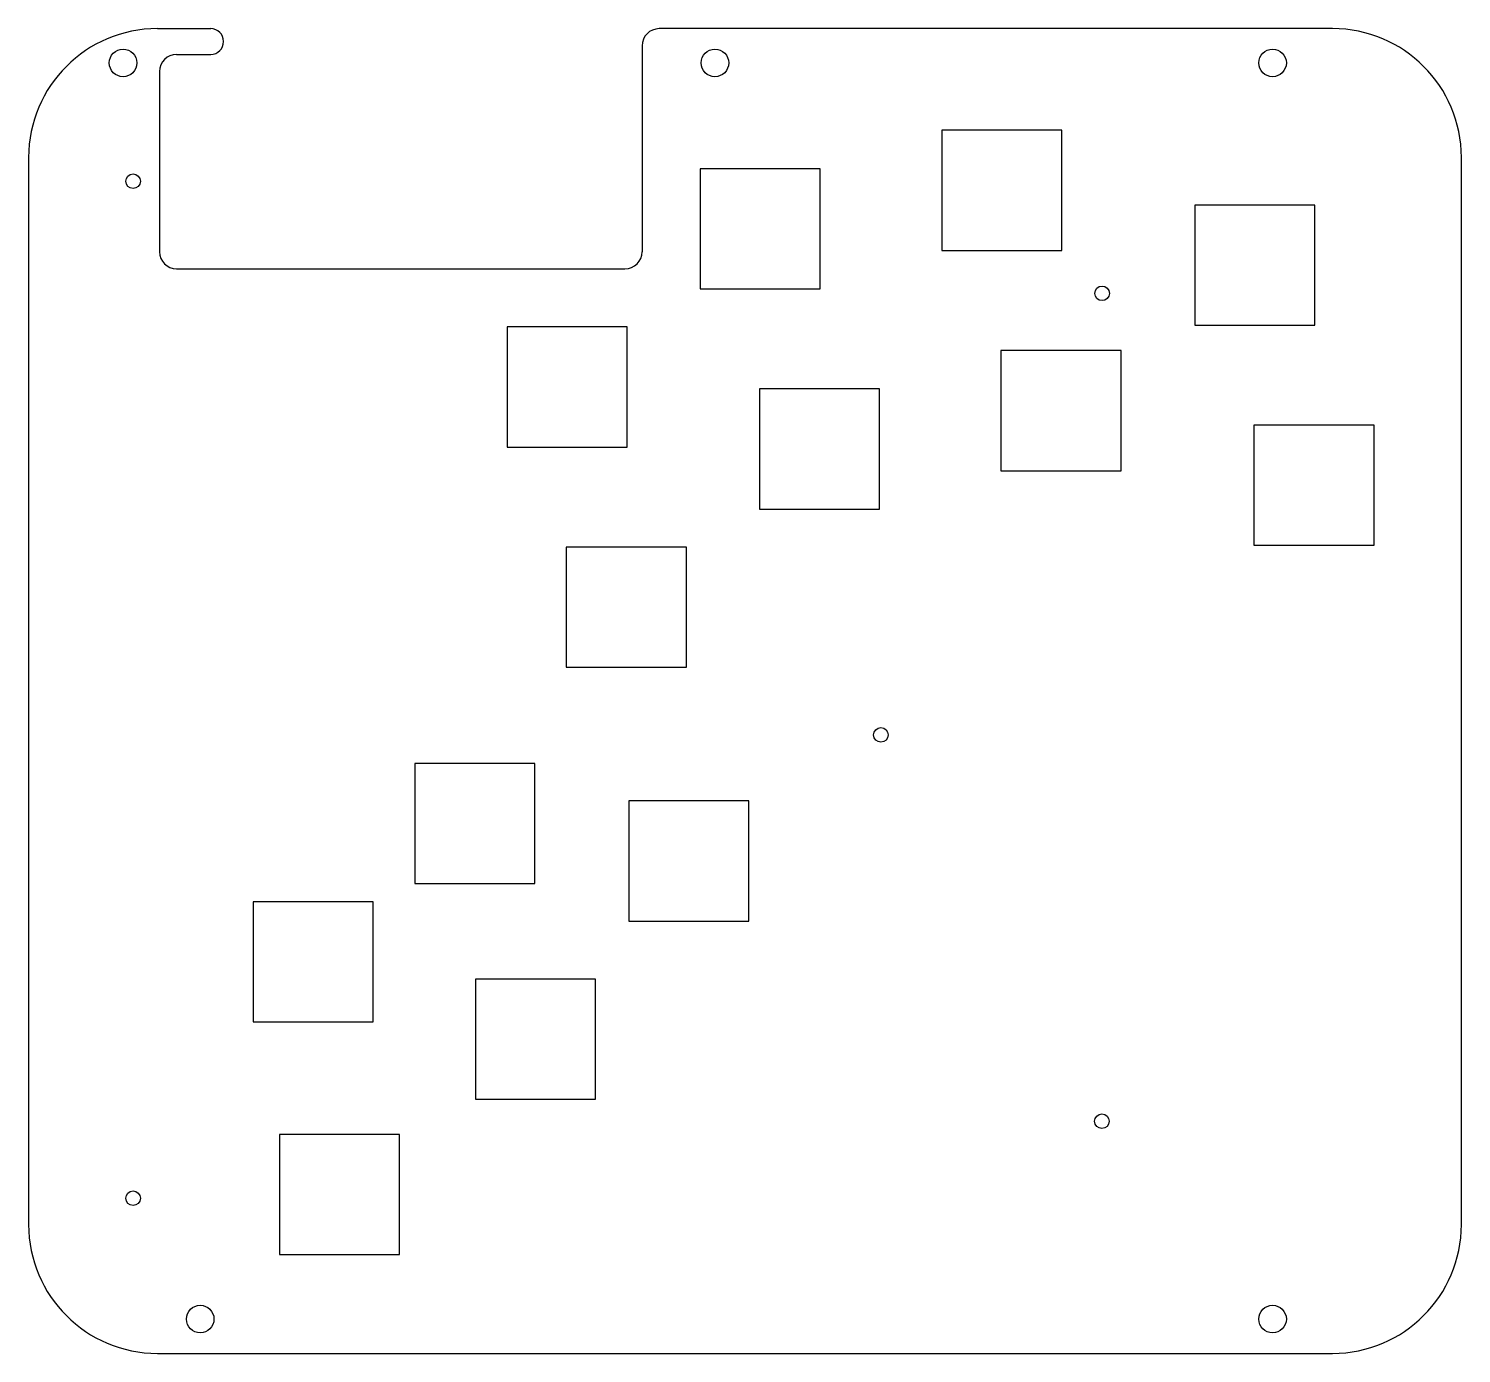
# Model space of a CAD drawing. Header units: inches. Extents: x 0 to 167, y 0 to 154.
import ezdxf

# ---------------------------------------------------------------- set-up
doc = ezdxf.new("R2010")
doc.units = ezdxf.units.IN
doc.header["$MEASUREMENT"] = 0

msp = doc.modelspace()

# ---------------------------------------------------------------- linework, layer by layer
at = {"color": 1}
for p, q in [((15, 154.4), (21.22, 154.4)), ((152, 154.4), (73.5, 154.4)), ((71.5, 152.4), (71.5, 128.4)), ((17.25, 151.4), (21.22, 151.4)), ((15.25, 149.4), (15.25, 128.4)), ((106.44, 142.55), (106.44, 128.55)), ((120.44, 142.55), (106.44, 142.55)), ((120.44, 128.55), (120.44, 142.55)), ((0, 139.4), (0, 15)), ((167, 15), (167, 139.4)), ((78.28, 138.08), (78.28, 124.08)), ((92.28, 138.08), (78.28, 138.08)), ((92.28, 124.08), (92.28, 138.08)), ((135.92, 133.84), (135.92, 119.84)), ((149.92, 133.84), (135.92, 133.84)), ((149.92, 119.84), (149.92, 133.84)), ((106.44, 128.55), (120.44, 128.55)), ((17.25, 126.4), (69.5, 126.4)), ((78.28, 124.08), (92.28, 124.08)), ((55.77, 119.63), (55.77, 105.63)), ((69.77, 119.63), (55.77, 119.63)), ((69.77, 105.63), (69.77, 119.63)), ((135.92, 119.84), (149.92, 119.84)), ((113.34, 116.88), (113.34, 102.88)), ((127.34, 116.88), (113.34, 116.88)), ((127.34, 102.88), (127.34, 116.88)), ((85.18, 112.41), (85.18, 98.41)), ((99.18, 112.41), (85.18, 112.41)), ((99.18, 98.41), (99.18, 112.41)), ((142.82, 108.18), (142.82, 94.18)), ((156.82, 108.18), (142.82, 108.18)), ((156.82, 94.18), (156.82, 108.18)), ((55.77, 105.63), (69.77, 105.63)), ((113.34, 102.88), (127.34, 102.88)), ((85.18, 98.41), (99.18, 98.41)), ((62.67, 93.96), (62.67, 79.96)), ((76.67, 93.96), (62.67, 93.96)), ((76.67, 79.96), (76.67, 93.96)), ((142.82, 94.18), (156.82, 94.18)), ((62.67, 79.96), (76.67, 79.96)), ((45, 68.75), (45, 54.75)), ((59, 68.75), (45, 68.75)), ((59, 54.75), (59, 68.75)), ((69.96, 64.38), (69.96, 50.38)), ((83.96, 64.38), (69.96, 64.38)), ((83.96, 50.38), (83.96, 64.38)), ((45, 54.75), (59, 54.75)), ((26.16, 52.64), (26.16, 38.64)), ((40.16, 52.64), (26.16, 52.64)), ((40.16, 38.64), (40.16, 52.64)), ((69.96, 50.38), (83.96, 50.38)), ((52.07, 43.62), (52.07, 29.62)), ((66.07, 43.62), (52.07, 43.62)), ((66.07, 29.62), (66.07, 43.62)), ((26.16, 38.64), (40.16, 38.64)), ((52.07, 29.62), (66.07, 29.62)), ((29.23, 25.52), (29.23, 11.52)), ((43.23, 25.52), (29.23, 25.52)), ((43.23, 11.52), (43.23, 25.52)), ((29.23, 11.52), (43.23, 11.52)), ((15, 0), (152, 0))]:
    msp.add_line(p, q, dxfattribs=at)
for centre, radius in [((11, 150.4), 1.6), ((80, 150.4), 1.6), ((145, 150.4), 1.6), ((12.18, 136.62), 0.85), ((125.13, 123.55), 0.85), ((99.34, 72.08), 0.85), ((125.1, 27.06), 0.85), ((12.18, 18.08), 0.85), ((20, 4), 1.6), ((145, 4), 1.6)]:
    msp.add_circle(centre, radius, dxfattribs=at)
for centre, radius, start, end in [((15, 139.4), 15, 90.0001, 180), ((21.22, 152.9), 1.5, 0, 90), ((73.5, 152.4), 2, 90, 180), ((152, 139.4), 15, 0, 90), ((21.22, 152.9), 1.5, 270, 0), ((17.25, 149.4), 2, 90, 180), ((17.25, 128.4), 2, 180, 270), ((69.5, 128.4), 2, 270, 0), ((15, 15), 15, 180, 270), ((152, 15), 15, 270, 0)]:
    msp.add_arc(centre, radius, start, end, dxfattribs=at)

doc.saveas('drawing.dxf')
